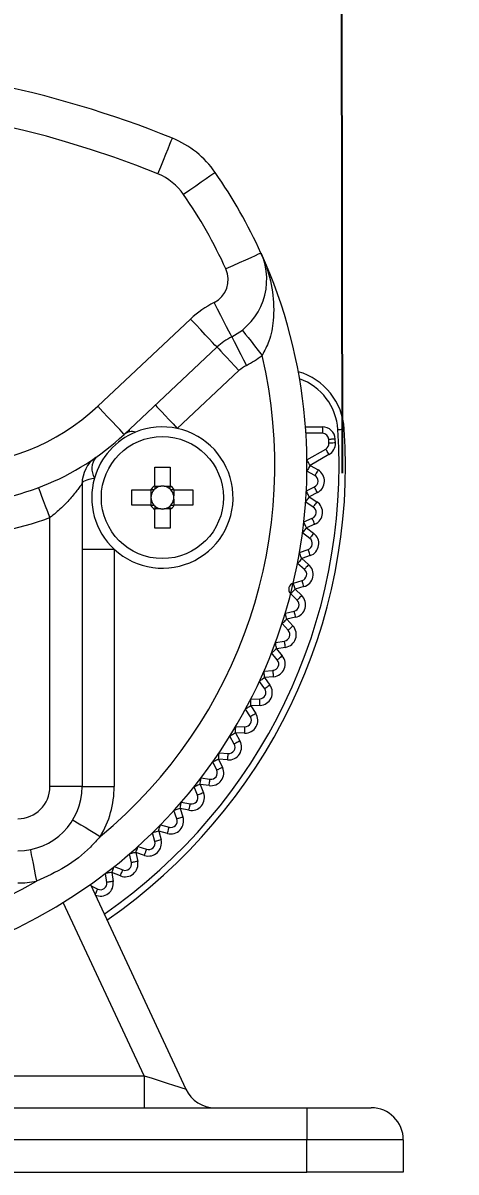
# Model space of a CAD drawing. Header units: inches. Extents: x -11 to 102, y -4 to 18.
# Drawn here: x -0.171 to 0.352, y 5.872 to 7.26 of the extents above; entities that cross this region are included whole.
import ezdxf

# ---------------------------------------------------------------- set-up
doc = ezdxf.new("R2010")
doc.units = ezdxf.units.IN
doc.header["$MEASUREMENT"] = 0
doc.layers.add('DIMENSIONS', color=1, linetype='Continuous')
doc.styles.get("Standard").update_dxf_attribs({"font": 'Arial.ttf'})
doc.dimstyles.new('Big 1IN', dxfattribs={"dimtxt": 1, "dimasz": 1, "dimexe": 0.18, "dimexo": 0.0625, "dimgap": 0.09, "dimtad": 0, "dimtih": 1, "dimtoh": 1, "dimdec": 5, "dimzin": 0, "dimdsep": 46, "dimlunit": 4, "dimtxsty": 'Standard', "dimcen": 0.5, "dimadec": 0, "dimazin": 0, "dimtfac": 1, "dimtdec": 5, "dimtofl": 0, "dimtmove": 0, "dimatfit": 3, "dimfxl": 1, "dimtolj": 1, "dimtzin": 0, "dimarcsym": 0})

# ---------------------------------------------------------------- blocks, each defined once
blk = doc.blocks.new('*D5')
at = {"layer": 'Defpoints', "color": 0, "transparency": 16777216}
for p in [(-1.1162, 10.0797), (-1.1121, 6.6518), (0.2152, 6.6534)]:
    blk.add_point(p, dxfattribs=at)
at = {"layer": 'DIMENSIONS', "color": 0, "lineweight": -2, "transparency": 16777216}
for p, q in [((-0.4526, 10.0805), (-0.4863, 15.3492)), ((-0.4863, 15.3492), (6.9515, 15.3492)), ((-1.1122, 6.7143), (-1.1164, 10.2597)), ((0.2151, 6.7159), (0.2108, 10.2613)), ((-2.1162, 10.0785), (-3.1162, 10.0773)), ((0.2111, 10.0813), (-1.1162, 10.0797)), ((1.2111, 10.0825), (2.2111, 10.0836))]:
    blk.add_line(p, q, dxfattribs=at)
at = {"layer": 'DIMENSIONS', "color": 0, "transparency": 16777216}
for points in [[(-2.1164, 10.2451), (-2.116, 9.9118), (-1.1162, 10.0797)], [(1.2109, 10.2491), (1.2113, 9.9158), (0.2111, 10.0813)]]:
    blk.add_solid(points, dxfattribs=at)
at = {"layer": 'DIMENSIONS', "color": 0, "transparency": 16777216, "insert": (3.2326, 15.3492), "char_height": 1, "attachment_point": 5}
blk.add_mtext('\\A1;1{\\H1x;\\S5/16;}"\\P [33.71 mm]', dxfattribs=at)

msp = doc.modelspace()

# ---------------------------------------------------------------- linework, layer by layer
at = {"color": 7, "linetype": 'Continuous', "lineweight": 15}
for p, q in [((-0.080481, 6.796724), (0.031682, 6.902043)), ((0.063553, 6.868101), (-0.048611, 6.762782)), ((0.090112, 6.839816), (0.015611, 6.769862)), ((-0.04232, 6.768689), (-0.04232, 6.765445)), ((0.190848, 6.764024), (0.170988, 6.764024)), ((0.190848, 6.771783), (0.190848, 6.764024)), ((0.172201, 6.731944), (0.19493, 6.745067)), ((0.19881, 6.738346), (0.176081, 6.725224)), ((-0.011708, 6.723284), (0.006915, 6.723284)), ((-0.011708, 6.700706), (-0.011708, 6.723284)), ((0.006915, 6.723284), (0.006915, 6.700706)), ((0.181706, 6.713016), (0.172201, 6.718504)), ((0.176081, 6.725224), (0.185586, 6.719736)), ((-0.099395, 6.703153), (-0.099395, 6.337229)), ((-0.039256, 6.695736), (-0.016678, 6.695736)), ((-0.039256, 6.677113), (-0.039256, 6.695736)), ((-0.016042, 6.688435), (-0.016042, 6.695736)), ((-0.011708, 6.70007), (-0.004407, 6.70007)), ((-0.000386, 6.70007), (0.006915, 6.70007)), ((0.011249, 6.695736), (0.011249, 6.688435)), ((0.011885, 6.695736), (0.034463, 6.695736)), ((0.034463, 6.695736), (0.034463, 6.677113)), ((0.171474, 6.69445), (0.181294, 6.699353)), ((0.184761, 6.692411), (0.174942, 6.687507)), ((-0.016678, 6.677113), (-0.039256, 6.677113)), ((-0.016042, 6.677113), (-0.016042, 6.684414)), ((0.011249, 6.684414), (0.011249, 6.677113)), ((0.034463, 6.677113), (0.011885, 6.677113)), ((0.179819, 6.674982), (0.170663, 6.681034)), ((0.174942, 6.687507), (0.184098, 6.681456)), ((-0.004407, 6.672779), (-0.011708, 6.672779)), ((-0.011708, 6.649565), (-0.011708, 6.672143)), ((0.006915, 6.672779), (-0.000386, 6.672779)), ((0.006915, 6.672143), (0.006915, 6.649565)), ((-0.138195, 6.337229), (-0.138195, 6.662202)), ((0.006915, 6.649565), (-0.011708, 6.649565)), ((0.168485, 6.657067), (0.178582, 6.661369)), ((0.181624, 6.65423), (0.171527, 6.649928)), ((0.171527, 6.649928), (0.180301, 6.643335)), ((0.175639, 6.637131), (0.166865, 6.643725)), ((-0.099395, 6.623983), (-0.060596, 6.623983)), ((-0.060596, 6.623983), (-0.060596, 6.337229)), ((0.163244, 6.619933), (0.173583, 6.623618)), ((0.176188, 6.616308), (0.165849, 6.612624)), ((0.165849, 6.612624), (0.174209, 6.605513)), ((0.169181, 6.599602), (0.160821, 6.606713)), ((0.15577, 6.583184), (0.166313, 6.586237)), ((0.16047, 6.562531), (0.152554, 6.570134)), ((0.168472, 6.578784), (0.157929, 6.57573)), ((0.157929, 6.57573), (0.165845, 6.568127)), ((0.146092, 6.546953), (0.156799, 6.549364)), ((0.158504, 6.541794), (0.147797, 6.539382)), ((0.147797, 6.539382), (0.155239, 6.531315)), ((0.149535, 6.526053), (0.142093, 6.534121)), ((0.134243, 6.511372), (0.145076, 6.513132)), ((0.136418, 6.490303), (0.129477, 6.498805)), ((0.146321, 6.505473), (0.135488, 6.503712)), ((0.135488, 6.503712), (0.142429, 6.495211)), ((0.120267, 6.476571), (0.131187, 6.477675)), ((0.131968, 6.469954), (0.121048, 6.468851)), ((0.121048, 6.468851), (0.127463, 6.459945)), ((0.121167, 6.45541), (0.114751, 6.464315)), ((0.104216, 6.442678), (0.115183, 6.44312)), ((0.103836, 6.421501), (0.09797, 6.430777)), ((0.115495, 6.435366), (0.104529, 6.434925)), ((0.104529, 6.434925), (0.110395, 6.425648)), ((0.096965, 6.401837), (0.085992, 6.402058)), ((0.085992, 6.402058), (0.091287, 6.392444)), ((0.086148, 6.409816), (0.097121, 6.409595)), ((0.08449, 6.3887), (0.079195, 6.398314)), ((0.066129, 6.378105), (0.077069, 6.377222)), ((0.063199, 6.357127), (0.058494, 6.367043)), ((0.065504, 6.37037), (0.070209, 6.360454)), ((0.076444, 6.369487), (0.065504, 6.37037)), ((0.044231, 6.34766), (0.055098, 6.346118)), ((-0.099395, 6.337229), (-0.138195, 6.337229)), ((-0.099395, 6.337229), (-0.060596, 6.337229)), ((0.04004, 6.326898), (0.035942, 6.33708)), ((0.054007, 6.338435), (0.043141, 6.339977)), ((0.043141, 6.339977), (0.047239, 6.329795)), ((0.020535, 6.318593), (0.031289, 6.316398)), ((0.015098, 6.298122), (0.011622, 6.308533)), ((0.029737, 6.308795), (0.018983, 6.31099)), ((0.018983, 6.31099), (0.022459, 6.300579)), ((-0.004873, 6.29101), (0.005729, 6.288169)), ((-0.011536, 6.270904), (-0.014376, 6.281506)), ((-0.006881, 6.283514), (-0.00404, 6.272913)), ((0.003721, 6.280674), (-0.006881, 6.283514)), ((-0.031899, 6.265011), (-0.021489, 6.261535)), ((-0.039764, 6.245344), (-0.04196, 6.256098)), ((-0.023946, 6.254175), (-0.034357, 6.25765)), ((-0.034357, 6.25765), (-0.032161, 6.246897)), ((-0.063344, 6.233493), (-0.061802, 6.222626)), ((-0.053162, 6.229395), (-0.063344, 6.233493)), ((-0.060447, 6.240691), (-0.050265, 6.236594)), ((-0.089358, 6.218929), (0.025957, 5.971636)), ((-0.069485, 6.221536), (-0.071027, 6.232402)), ((-0.088586, 6.217274), (-0.080494, 6.213435)), ((-0.872681, 5.988034), (-0.0245, 5.988034)), ((-0.0245, 5.988034), (-0.0245, 5.949234)), ((-1.069383, 5.949234), (0.172201, 5.949234)), ((0.172201, 5.949234), (0.2498, 5.949234)), ((0.172201, 5.949234), (0.172201, 5.910435)), ((0.172201, 5.910435), (-1.069383, 5.910435)), ((0.2886, 5.910435), (0.172201, 5.910435)), ((0.172201, 5.871635), (0.172201, 5.910435)), ((0.2886, 5.910435), (0.2886, 5.871635)), ((-1.069383, 5.871635), (0.172201, 5.871635)), ((0.2886, 5.871635), (0.172201, 5.871635))]:
    msp.add_line(p, q, dxfattribs=at)
at = {"color": 8, "linetype": 'Continuous', "lineweight": 15}
for p, q in [((0.170453, 6.771783), (0.190848, 6.771783)), ((-0.0245, 5.988034), (-0.122058, 6.197248))]:
    msp.add_line(p, q, dxfattribs=at)
at = {"color": 7, "linetype": 'Continuous', "lineweight": 15, "flags": 128}
for points in [[(-0.007813, 7.077391), (-0.004389, 7.085804), (-0.001096, 7.093893), (0.001939, 7.101349), (0.004598, 7.107884), (0.006781, 7.113247), (0.008403, 7.117232), (0.009402, 7.119686), (0.00974, 7.120515)], [(0.0615, 7.079046), (0.060765, 7.078536), (0.058588, 7.077026), (0.055053, 7.074574), (0.050295, 7.071274), (0.044498, 7.067252), (0.037884, 7.062665), (0.030707, 7.057687), (0.023243, 7.052509)], [(0.1167, 6.981797), (0.115885, 6.981427), (0.113472, 6.980332), (0.109554, 6.978554), (0.104282, 6.976161), (0.097857, 6.973245), (0.090527, 6.969918), (0.082574, 6.966308), (0.074303, 6.962554)], [(0.081354, 6.880628), (0.080947, 6.881425), (0.079741, 6.883784), (0.077783, 6.887615), (0.075148, 6.892771), (0.071937, 6.899054), (0.068274, 6.906221), (0.064299, 6.913998), (0.060165, 6.922087)], [(0.063553, 6.868101), (0.062941, 6.868753), (0.061127, 6.870685), (0.058182, 6.873821), (0.054218, 6.878043), (0.049389, 6.883186), (0.043879, 6.889054), (0.0379, 6.895421), (0.031682, 6.902043)], [(0.094012, 6.888732), (0.094473, 6.888146), (0.095838, 6.886411), (0.098054, 6.883593), (0.101037, 6.8798), (0.104672, 6.875179), (0.108819, 6.869906), (0.113319, 6.864185), (0.117998, 6.858236)], [(0.081354, 6.880628), (0.081694, 6.879965), (0.082699, 6.877999), (0.08433, 6.874806), (0.086526, 6.870509), (0.089202, 6.865274), (0.092255, 6.859301), (0.095568, 6.85282), (0.099012, 6.84608)], [(0.063553, 6.868101), (0.064063, 6.867558), (0.065575, 6.865948), (0.068029, 6.863334), (0.071332, 6.859817), (0.075356, 6.855531), (0.079948, 6.850641), (0.08493, 6.845335), (0.090112, 6.839816)], [(-0.048611, 6.762782), (-0.049223, 6.763434), (-0.051037, 6.765366), (-0.053982, 6.768502), (-0.057945, 6.772723), (-0.062775, 6.777867), (-0.068285, 6.783735), (-0.074264, 6.790102), (-0.080481, 6.796724)], [(-0.010947, 6.798147), (-0.010437, 6.797604), (-0.008926, 6.795994), (-0.006471, 6.79338), (-0.003168, 6.789863), (0.000856, 6.785576), (0.005448, 6.780686), (0.01043, 6.77538), (0.015611, 6.769862)], [(0.209572, 6.768618), (0.211082, 6.768718), (0.212535, 6.768814), (0.213874, 6.768902), (0.215047, 6.768979), (0.21601, 6.769043), (0.216725, 6.76909), (0.217166, 6.769119), (0.217315, 6.769129)], [(0.20635, 6.757016), (0.204838, 6.756943), (0.203384, 6.756872), (0.202044, 6.756807), (0.200869, 6.75675), (0.199905, 6.756703), (0.199189, 6.756669), (0.198748, 6.756647), (0.198599, 6.75664)], [(0.206556, 6.752431), (0.205044, 6.752368), (0.203589, 6.752308), (0.202249, 6.752252), (0.201074, 6.752203), (0.20011, 6.752163), (0.199393, 6.752133), (0.198952, 6.752115), (0.198803, 6.752109)], [(0.19881, 6.738346), (0.198053, 6.739657), (0.197325, 6.740918), (0.196654, 6.74208), (0.196066, 6.743098), (0.195584, 6.743934), (0.195225, 6.744555), (0.195004, 6.744937), (0.19493, 6.745067)], [(0.176081, 6.725224), (0.175324, 6.726535), (0.174596, 6.727796), (0.173926, 6.728958), (0.173338, 6.729976), (0.172855, 6.730812), (0.172497, 6.731433), (0.172276, 6.731815), (0.172201, 6.731944)], [(0.176081, 6.725224), (0.175324, 6.723913), (0.174596, 6.722652), (0.173926, 6.72149), (0.173338, 6.720472), (0.172855, 6.719636), (0.172497, 6.719015), (0.172276, 6.718633), (0.172201, 6.718504)], [(0.185586, 6.719736), (0.184829, 6.718425), (0.184102, 6.717165), (0.183431, 6.716003), (0.182843, 6.714984), (0.18236, 6.714149), (0.182002, 6.713528), (0.181781, 6.713145), (0.181706, 6.713016)], [(-0.099395, 6.703153), (-0.099145, 6.704138), (-0.098397, 6.70511), (-0.097162, 6.706057), (-0.095455, 6.706966), (-0.093298, 6.707827), (-0.090719, 6.708626), (-0.087752, 6.709356), (-0.084434, 6.710005)], [(-0.138195, 6.662202), (-0.140859, 6.669287), (-0.14342, 6.6761), (-0.145781, 6.682379), (-0.14785, 6.687883), (-0.149548, 6.692399), (-0.150809, 6.695755), (-0.151586, 6.697822), (-0.151849, 6.69852)], [(0.174942, 6.687507), (0.174265, 6.688862), (0.173615, 6.690164), (0.173015, 6.691364), (0.17249, 6.692416), (0.172059, 6.69328), (0.171738, 6.693921), (0.171541, 6.694316), (0.171474, 6.69445)], [(0.184761, 6.692411), (0.184084, 6.693766), (0.183434, 6.695068), (0.182834, 6.696268), (0.182309, 6.69732), (0.181878, 6.698183), (0.181557, 6.698825), (0.18136, 6.69922), (0.181294, 6.699353)], [(0.174942, 6.687507), (0.174107, 6.686244), (0.173304, 6.68503), (0.172564, 6.683911), (0.171916, 6.68293), (0.171384, 6.682125), (0.170989, 6.681526), (0.170745, 6.681158), (0.170663, 6.681034)], [(0.184098, 6.681456), (0.183263, 6.680193), (0.182461, 6.678978), (0.181721, 6.677859), (0.181073, 6.676878), (0.18054, 6.676073), (0.180145, 6.675475), (0.179902, 6.675106), (0.179819, 6.674982)], [(0.171527, 6.649928), (0.170617, 6.648718), (0.169743, 6.647554), (0.168937, 6.646482), (0.16823, 6.645542), (0.167651, 6.64477), (0.16722, 6.644197), (0.166955, 6.643844), (0.166865, 6.643725)], [(0.171527, 6.649928), (0.170933, 6.651321), (0.170363, 6.65266), (0.169837, 6.653894), (0.169376, 6.654976), (0.168998, 6.655864), (0.168717, 6.656524), (0.168544, 6.65693), (0.168485, 6.657067)], [(0.181624, 6.65423), (0.181031, 6.655623), (0.18046, 6.656962), (0.179934, 6.658196), (0.179473, 6.659278), (0.179095, 6.660166), (0.178814, 6.660826), (0.178641, 6.661232), (0.178582, 6.661369)], [(0.180301, 6.643335), (0.179392, 6.642124), (0.178517, 6.640961), (0.177711, 6.639888), (0.177005, 6.638948), (0.176425, 6.638177), (0.175994, 6.637603), (0.175729, 6.63725), (0.175639, 6.637131)], [(0.176188, 6.616308), (0.175679, 6.617734), (0.175191, 6.619106), (0.17474, 6.620369), (0.174346, 6.621477), (0.174022, 6.622386), (0.173781, 6.623061), (0.173633, 6.623477), (0.173583, 6.623618)], [(0.165849, 6.612624), (0.164868, 6.611471), (0.163925, 6.610362), (0.163056, 6.60934), (0.162294, 6.608444), (0.161669, 6.607709), (0.161204, 6.607163), (0.160918, 6.606827), (0.160821, 6.606713)], [(0.165849, 6.612624), (0.165341, 6.61405), (0.164852, 6.615421), (0.164402, 6.616685), (0.164007, 6.617792), (0.163683, 6.618701), (0.163442, 6.619377), (0.163294, 6.619793), (0.163244, 6.619933)], [(0.174209, 6.605513), (0.173228, 6.604359), (0.172285, 6.603251), (0.171416, 6.602229), (0.170654, 6.601333), (0.170029, 6.600598), (0.169564, 6.600052), (0.169278, 6.599715), (0.169181, 6.599602)], [(0.157929, 6.57573), (0.157508, 6.577184), (0.157103, 6.578583), (0.15673, 6.579871), (0.156403, 6.581001), (0.156134, 6.581928), (0.155935, 6.582616), (0.155812, 6.583041), (0.15577, 6.583184)], [(0.168472, 6.578784), (0.16805, 6.580238), (0.167645, 6.581636), (0.167272, 6.582925), (0.166945, 6.584054), (0.166677, 6.584981), (0.166477, 6.58567), (0.166354, 6.586094), (0.166313, 6.586237)], [(0.157929, 6.57573), (0.156881, 6.574638), (0.155872, 6.573589), (0.154943, 6.572621), (0.154128, 6.571773), (0.15346, 6.571077), (0.152963, 6.57056), (0.152657, 6.570241), (0.152554, 6.570134)], [(0.165845, 6.568127), (0.164796, 6.567035), (0.163788, 6.565986), (0.162859, 6.565018), (0.162044, 6.56417), (0.161375, 6.563474), (0.160879, 6.562957), (0.160573, 6.562638), (0.16047, 6.562531)], [(0.147797, 6.539382), (0.146684, 6.538356), (0.145614, 6.537369), (0.144628, 6.536459), (0.143764, 6.535662), (0.143054, 6.535007), (0.142527, 6.534521), (0.142203, 6.534222), (0.142093, 6.534121)], [(0.147797, 6.539382), (0.147464, 6.540859), (0.147144, 6.542279), (0.146849, 6.543588), (0.146591, 6.544735), (0.146379, 6.545677), (0.146221, 6.546376), (0.146124, 6.546807), (0.146092, 6.546953)], [(0.158504, 6.541794), (0.158171, 6.543271), (0.157851, 6.544691), (0.157557, 6.546), (0.157298, 6.547147), (0.157086, 6.548088), (0.156929, 6.548788), (0.156832, 6.549219), (0.156799, 6.549364)], [(0.155239, 6.531315), (0.154126, 6.530289), (0.153056, 6.529302), (0.15207, 6.528392), (0.151206, 6.527595), (0.150496, 6.52694), (0.149969, 6.526454), (0.149645, 6.526155), (0.149535, 6.526053)], [(0.135488, 6.503712), (0.135245, 6.505207), (0.135011, 6.506643), (0.134796, 6.507968), (0.134607, 6.509128), (0.134453, 6.510081), (0.134338, 6.510789), (0.134267, 6.511225), (0.134243, 6.511372)], [(0.146321, 6.505473), (0.146078, 6.506967), (0.145845, 6.508404), (0.14563, 6.509728), (0.145441, 6.510889), (0.145286, 6.511841), (0.145171, 6.512549), (0.1451, 6.512985), (0.145076, 6.513132)], [(0.135488, 6.503712), (0.134315, 6.502755), (0.133187, 6.501834), (0.132148, 6.500986), (0.131237, 6.500242), (0.13049, 6.499632), (0.129934, 6.499178), (0.129592, 6.498899), (0.129477, 6.498805)], [(0.142429, 6.495211), (0.141256, 6.494253), (0.140129, 6.493332), (0.13909, 6.492484), (0.138179, 6.49174), (0.137431, 6.49113), (0.136876, 6.490676), (0.136534, 6.490397), (0.136418, 6.490303)], [(0.121048, 6.468851), (0.119819, 6.467966), (0.118638, 6.467115), (0.11755, 6.466331), (0.116595, 6.465643), (0.115812, 6.465079), (0.115231, 6.46466), (0.114872, 6.464402), (0.114751, 6.464315)], [(0.121048, 6.468851), (0.120895, 6.470357), (0.120749, 6.471805), (0.120614, 6.47314), (0.120496, 6.47431), (0.120399, 6.47527), (0.120327, 6.475984), (0.120282, 6.476423), (0.120267, 6.476571)], [(0.131968, 6.469954), (0.131815, 6.47146), (0.131669, 6.472909), (0.131534, 6.474243), (0.131416, 6.475413), (0.131319, 6.476373), (0.131247, 6.477087), (0.131202, 6.477526), (0.131187, 6.477675)], [(0.127463, 6.459945), (0.126235, 6.45906), (0.125054, 6.45821), (0.123965, 6.457425), (0.123011, 6.456738), (0.122228, 6.456174), (0.121646, 6.455755), (0.121288, 6.455497), (0.121167, 6.45541)], [(0.104529, 6.434925), (0.104468, 6.436437), (0.104409, 6.437892), (0.104355, 6.439232), (0.104308, 6.440407), (0.104269, 6.441371), (0.10424, 6.442088), (0.104222, 6.442529), (0.104216, 6.442678)], [(0.115495, 6.435366), (0.115435, 6.436879), (0.115376, 6.438334), (0.115322, 6.439674), (0.115275, 6.440849), (0.115236, 6.441813), (0.115207, 6.44253), (0.115189, 6.442971), (0.115183, 6.44312)], [(0.104529, 6.434925), (0.103249, 6.434115), (0.102019, 6.433337), (0.100885, 6.43262), (0.099891, 6.431992), (0.099076, 6.431476), (0.098469, 6.431093), (0.098096, 6.430857), (0.09797, 6.430777)], [(0.110395, 6.425648), (0.109115, 6.424839), (0.107885, 6.424061), (0.106751, 6.423344), (0.105757, 6.422715), (0.104942, 6.4222), (0.104336, 6.421816), (0.103962, 6.42158), (0.103836, 6.421501)], [(0.085992, 6.402058), (0.084666, 6.401327), (0.083391, 6.400625), (0.082216, 6.399978), (0.081186, 6.39941), (0.08034, 6.398945), (0.079712, 6.398599), (0.079325, 6.398386), (0.079195, 6.398314)], [(0.085992, 6.402058), (0.086022, 6.403571), (0.086052, 6.405027), (0.086079, 6.406368), (0.086102, 6.407544), (0.086122, 6.408508), (0.086136, 6.409225), (0.086145, 6.409667), (0.086148, 6.409816)], [(0.096965, 6.401837), (0.096996, 6.40335), (0.097025, 6.404806), (0.097052, 6.406147), (0.097076, 6.407323), (0.097095, 6.408287), (0.09711, 6.409004), (0.097118, 6.409446), (0.097121, 6.409595)], [(0.091287, 6.392444), (0.089961, 6.391714), (0.088686, 6.391011), (0.087511, 6.390364), (0.086481, 6.389797), (0.085636, 6.389331), (0.085007, 6.388985), (0.084621, 6.388772), (0.08449, 6.3887)], [(0.065504, 6.37037), (0.065626, 6.371879), (0.065743, 6.37333), (0.065851, 6.374667), (0.065946, 6.375839), (0.066023, 6.376801), (0.066081, 6.377516), (0.066117, 6.377956), (0.066129, 6.378105)], [(0.076444, 6.369487), (0.076566, 6.370996), (0.076683, 6.372447), (0.076791, 6.373784), (0.076886, 6.374956), (0.076963, 6.375918), (0.077021, 6.376633), (0.077057, 6.377073), (0.077069, 6.377222)], [(0.065504, 6.37037), (0.064136, 6.369721), (0.062821, 6.369097), (0.061609, 6.368522), (0.060547, 6.368018), (0.059675, 6.367604), (0.059027, 6.367297), (0.058628, 6.367107), (0.058494, 6.367043)], [(0.070209, 6.360454), (0.068842, 6.359805), (0.067526, 6.359181), (0.066314, 6.358606), (0.065252, 6.358102), (0.06438, 6.357688), (0.063732, 6.357381), (0.063333, 6.357191), (0.063199, 6.357127)], [(0.043141, 6.339977), (0.043353, 6.341476), (0.043558, 6.342917), (0.043746, 6.344245), (0.043912, 6.34541), (0.044047, 6.346365), (0.044148, 6.347075), (0.04421, 6.347512), (0.044231, 6.34766)], [(0.054007, 6.338435), (0.05422, 6.339934), (0.054425, 6.341375), (0.054613, 6.342703), (0.054778, 6.343868), (0.054914, 6.344823), (0.055015, 6.345533), (0.055077, 6.34597), (0.055098, 6.346118)], [(0.043141, 6.339977), (0.041736, 6.339412), (0.040386, 6.338868), (0.039141, 6.338367), (0.03805, 6.337928), (0.037155, 6.337568), (0.03649, 6.3373), (0.03608, 6.337136), (0.035942, 6.33708)], [(0.018983, 6.31099), (0.019286, 6.312473), (0.019577, 6.3139), (0.019845, 6.315214), (0.02008, 6.316366), (0.020274, 6.317312), (0.020417, 6.318014), (0.020505, 6.318447), (0.020535, 6.318593)], [(0.029737, 6.308795), (0.03004, 6.310278), (0.030331, 6.311704), (0.030599, 6.313019), (0.030834, 6.314171), (0.031027, 6.315116), (0.031171, 6.315819), (0.031259, 6.316252), (0.031289, 6.316398)], [(0.047239, 6.329795), (0.045834, 6.32923), (0.044484, 6.328686), (0.043239, 6.328186), (0.042148, 6.327747), (0.041253, 6.327386), (0.040588, 6.327118), (0.040178, 6.326954), (0.04004, 6.326898)], [(0.018983, 6.31099), (0.017547, 6.310511), (0.016166, 6.31005), (0.014894, 6.309625), (0.013778, 6.309252), (0.012863, 6.308947), (0.012183, 6.30872), (0.011764, 6.30858), (0.011622, 6.308533)], [(-0.110609, 6.297046), (-0.109972, 6.29666), (-0.108083, 6.295517), (-0.105015, 6.29366), (-0.100888, 6.291162), (-0.095858, 6.288117), (-0.090119, 6.284643), (-0.083893, 6.280874), (-0.077417, 6.276955)], [(-0.006881, 6.283514), (-0.006489, 6.284977), (-0.006112, 6.286383), (-0.005765, 6.287679), (-0.005461, 6.288814), (-0.005211, 6.289747), (-0.005025, 6.290439), (-0.004911, 6.290866), (-0.004873, 6.29101)], [(0.022459, 6.300579), (0.021023, 6.3001), (0.019642, 6.299639), (0.018369, 6.299214), (0.017254, 6.298842), (0.016338, 6.298536), (0.015658, 6.298309), (0.015239, 6.298169), (0.015098, 6.298122)], [(-0.006881, 6.283514), (-0.008343, 6.283122), (-0.009749, 6.282746), (-0.011045, 6.282398), (-0.012181, 6.282094), (-0.013113, 6.281844), (-0.013806, 6.281659), (-0.014232, 6.281544), (-0.014376, 6.281506)], [(0.003721, 6.280674), (0.004112, 6.282136), (0.004489, 6.283542), (0.004836, 6.284838), (0.005141, 6.285974), (0.005391, 6.286906), (0.005576, 6.287599), (0.00569, 6.288025), (0.005729, 6.288169)], [(-0.161961, 6.2611), (-0.161816, 6.260369), (-0.161389, 6.258203), (-0.160694, 6.254685), (-0.159759, 6.249951), (-0.15862, 6.244183), (-0.157321, 6.237602), (-0.155911, 6.230462), (-0.154444, 6.223036)], [(-0.034357, 6.25765), (-0.033877, 6.259086), (-0.033416, 6.260467), (-0.032991, 6.26174), (-0.032619, 6.262855), (-0.032313, 6.26377), (-0.032086, 6.264451), (-0.031947, 6.264869), (-0.031899, 6.265011)], [(-0.023946, 6.254175), (-0.023466, 6.255611), (-0.023005, 6.256992), (-0.022581, 6.258264), (-0.022208, 6.259379), (-0.021903, 6.260295), (-0.021676, 6.260975), (-0.021536, 6.261394), (-0.021489, 6.261535)], [(-0.00404, 6.272913), (-0.005503, 6.272521), (-0.006909, 6.272144), (-0.008205, 6.271797), (-0.00934, 6.271493), (-0.010273, 6.271243), (-0.010965, 6.271057), (-0.011392, 6.270943), (-0.011536, 6.270904)], [(-0.034357, 6.25765), (-0.03584, 6.257348), (-0.037266, 6.257056), (-0.038581, 6.256788), (-0.039733, 6.256553), (-0.040678, 6.25636), (-0.041381, 6.256216), (-0.041814, 6.256128), (-0.04196, 6.256098)], [(-0.032161, 6.246897), (-0.033644, 6.246594), (-0.035071, 6.246303), (-0.036385, 6.246034), (-0.037537, 6.245799), (-0.038483, 6.245606), (-0.039186, 6.245463), (-0.039618, 6.245374), (-0.039764, 6.245344)], [(-0.063344, 6.233493), (-0.064843, 6.23328), (-0.066284, 6.233075), (-0.067612, 6.232887), (-0.068776, 6.232722), (-0.069732, 6.232586), (-0.070442, 6.232485), (-0.070879, 6.232423), (-0.071027, 6.232402)], [(-0.063344, 6.233493), (-0.062779, 6.234897), (-0.062235, 6.236247), (-0.061734, 6.237492), (-0.061295, 6.238583), (-0.060935, 6.239478), (-0.060667, 6.240143), (-0.060502, 6.240553), (-0.060447, 6.240691)], [(-0.053162, 6.229395), (-0.052597, 6.230799), (-0.052053, 6.23215), (-0.051552, 6.233394), (-0.051113, 6.234485), (-0.050753, 6.23538), (-0.050485, 6.236046), (-0.05032, 6.236455), (-0.050265, 6.236594)], [(-0.061802, 6.222626), (-0.063301, 6.222413), (-0.064742, 6.222209), (-0.06607, 6.22202), (-0.067234, 6.221855), (-0.06819, 6.221719), (-0.0689, 6.221619), (-0.069337, 6.221557), (-0.069485, 6.221536)], [(-0.0245, 5.988034), (-0.014656, 5.984835), (-0.005191, 5.981759), (0.003532, 5.978924), (0.011178, 5.976439), (0.017453, 5.9744), (0.022116, 5.972884), (0.024987, 5.971951), (0.025957, 5.971636)]]:
    msp.add_lwpolyline(points, dxfattribs=at)
at = {"color": 8, "linetype": 'Continuous', "lineweight": 15, "flags": 128}
msp.add_lwpolyline([(-0.083672, 6.206737), (-0.083172, 6.207792), (-0.082548, 6.209107), (-0.081973, 6.210319), (-0.081468, 6.211381), (-0.081055, 6.212253), (-0.080747, 6.212901), (-0.080558, 6.2133), (-0.080494, 6.213435)], dxfattribs=at)
at = {"color": 7, "linetype": 'Continuous', "lineweight": 15}
msp.add_circle((-0.002396, 6.686425), 0.073719, dxfattribs=at)
for centre, radius, start, end in [((-0.448591, 5.994467), 1.21575, 67.852408, 112.147592), ((-0.448591, 5.994467), 1.169191, 67.852408, 112.147592), ((-0.034142, 7.012704), 0.116398, 34.74693, 67.852408), ((-0.034142, 7.012704), 0.069839, 34.74693, 67.852408), ((-0.448591, 6.725224), 0.620792, 24.412256, 34.74693), ((-0.448591, 6.725224), 0.574233, 24.412256, 34.74693), ((-0.448591, 6.725224), 0.620792, 155.587744, 24.412256), ((0.046038, 6.949725), 0.077599, 297.072096, 24.412256), ((0.046038, 6.949725), 0.03104, 297.072096, 24.412256), ((0.116671, 6.811532), 0.124158, 117.072096, 133.197418), ((0.116671, 6.811532), 0.077599, 117.072096, 133.197418), ((-0.448591, 6.725224), 0.581992, 309.62527, 13.211438), ((0.046038, 6.949725), 0.116398, 297.072096, 308.186403), ((0.116671, 6.811532), 0.038799, 117.072096, 133.197418), ((0.139884, 6.764024), 0.077599, 3.772184, 73.606451), ((-0.261081, 6.989061), 0.263837, 270, 313.197418), ((-0.261081, 6.989061), 0.310396, 270, 313.197418), ((-0.002396, 6.686425), 0.085359, 112.237998, 163.963424), ((-0.448591, 6.725224), 0.667351, 304.62723, 3.772184), ((-0.002396, 6.686425), 0.085359, 227.014114, 77.820954), ((-0.039112, 6.750765), 0.015318, 73.265589, 128.325621), ((-0.002396, 6.686425), 0.085359, 77.820954, 112.237998), ((0.190848, 6.756264), 0.01552, 2.779067, 90), ((0.190848, 6.756264), 0.00776, 2.779067, 90), ((0.19105, 6.751787), 0.00776, 300, 2.377995), ((-0.448591, 6.725224), 0.647952, 2.377995, 2.779067), ((0.19105, 6.751787), 0.01552, 300, 2.377995), ((-0.448591, 6.725224), 0.655712, 2.377995, 2.779067), ((-0.060596, 6.703153), 0.038799, 125.039083, 180), ((-0.065701, 6.721338), 0.021894, 141.65386, 211.172586), ((0.177826, 6.706296), 0.01552, 296.538462, 60), ((-0.002396, 6.686425), 0.085359, 163.963424, 227.014114), ((0.177826, 6.706296), 0.00776, 296.538462, 60), ((-0.002396, 6.686425), 0.017049, 123.105627, 146.894373), ((-0.002396, 6.686425), 0.013793, 137.537658, 171.617424), ((-0.002396, 6.686425), 0.013793, 132.462342, 137.537658), ((-0.002396, 6.686425), 0.013793, 98.382576, 132.462342), ((-0.002396, 6.686425), 0.013793, 81.617424, 98.382576), ((-0.002396, 6.686425), 0.013793, 47.537658, 81.617424), ((-0.002396, 6.686425), 0.017049, 33.105627, 56.894373), ((-0.002396, 6.686425), 0.013793, 42.462342, 47.537658), ((-0.002396, 6.686425), 0.013793, 8.382576, 42.462342), ((-0.002396, 6.686425), 0.017049, 213.105627, 236.894373), ((-0.002396, 6.686425), 0.013793, 171.617424, 188.382576), ((-0.002396, 6.686425), 0.013793, 188.382576, 222.462342), ((-0.002396, 6.686425), 0.013793, 222.462342, 227.537658), ((-0.002396, 6.686425), 0.017049, 303.105627, 326.894373), ((-0.002396, 6.686425), 0.013793, 312.462342, 317.537658), ((-0.002396, 6.686425), 0.013793, 317.537658, 351.617424), ((-0.002396, 6.686425), 0.013793, 351.617424, 8.382576), ((0.175541, 6.668508), 0.01552, 293.076923, 56.538462), ((-0.002396, 6.686425), 0.013793, 227.537658, 261.617424), ((-0.002396, 6.686425), 0.013793, 261.617424, 278.382576), ((-0.002396, 6.686425), 0.013793, 278.382576, 312.462342), ((0.175541, 6.668508), 0.00776, 293.076923, 56.538462), ((-0.261081, 6.989061), 0.349195, 270, 290.604358), ((0.170978, 6.630927), 0.00776, 289.615385, 53.076923), ((0.170978, 6.630927), 0.01552, 289.615385, 53.076923), ((0.164154, 6.593691), 0.00776, 286.153846, 49.615385), ((0.164154, 6.593691), 0.01552, 286.153846, 49.615385), ((0.157929, 6.57573), 0.00776, 106.153846, 226.153846), ((0.155094, 6.556934), 0.01552, 282.692308, 46.153846), ((0.155094, 6.556934), 0.00776, 282.692308, 46.153846), ((0.143832, 6.520792), 0.00776, 279.230769, 42.692308), ((0.143832, 6.520792), 0.01552, 279.230769, 42.692308), ((0.130407, 6.485395), 0.00776, 275.769231, 39.230769), ((0.130407, 6.485395), 0.01552, 275.769231, 39.230769), ((0.114871, 6.450874), 0.00776, 272.307692, 35.769231), ((0.114871, 6.450874), 0.01552, 272.307692, 35.769231), ((0.097278, 6.417353), 0.01552, 268.846154, 32.307692), ((0.097278, 6.417353), 0.00776, 268.846154, 32.307692), ((0.077693, 6.384956), 0.01552, 265.384615, 28.846154), ((0.077693, 6.384956), 0.00776, 265.384615, 28.846154), ((0.056188, 6.353801), 0.01552, 261.923077, 25.384615), ((0.056188, 6.353801), 0.00776, 261.923077, 25.384615), ((-0.176994, 6.337229), 0.077599, 270, 0), ((-0.176994, 6.337229), 0.038799, 270, 0), ((-0.176994, 6.337229), 0.116398, 328.813406, 0), ((0.032841, 6.324001), 0.01552, 258.461538, 21.923077), ((0.032841, 6.324001), 0.00776, 258.461538, 21.923077), ((0.007737, 6.295665), 0.01552, 255, 18.461538), ((0.007737, 6.295665), 0.00776, 255, 18.461538), ((-0.019031, 6.268896), 0.01552, 251.538462, 15), ((-0.019031, 6.268896), 0.00776, 251.538462, 15), ((-0.047367, 6.243792), 0.01552, 248.076923, 11.538462), ((-0.047367, 6.243792), 0.00776, 248.076923, 11.538462), ((-0.448591, 6.725224), 0.581992, 239.641229, 300.358771), ((-0.176994, 6.337229), 0.116398, 270, 281.170634), ((-0.077168, 6.220445), 0.00776, 244.615385, 8.076923), ((0.061121, 5.988034), 0.038799, 205, 270), ((0.2498, 5.910435), 0.038799, 0, 90)]:
    msp.add_arc(centre, radius, start, end, dxfattribs=at)
at = {"color": 8, "linetype": 'Continuous', "lineweight": 15}
for centre, radius, start, end in [((0.139884, 6.764024), 0.069839, 3.772184, 70.385797), ((-0.448591, 6.725224), 0.659591, 304.741589, 3.772184), ((-0.077168, 6.220445), 0.01552, 246.134582, 8.076923)]:
    msp.add_arc(centre, radius, start, end, dxfattribs=at)
at = {"color": 7, "linetype": 'Continuous', "lineweight": 15}
for centre, major_axis, start_param, end_param in [((-0.002396, 6.688124), (0, 0.012118), -0.16839035, 0.16839035), ((-0.004096, 6.686425), (-0.012118, 0), -0.16839035, 0.16839035), ((-0.000697, 6.686425), (-0.012118, 0), 2.9732023, 3.309983), ((-0.002396, 6.684725), (0, 0.012118), 2.9732023, 3.309983)]:
    msp.add_ellipse(centre, major_axis=major_axis, ratio=0.99011591, start_param=start_param, end_param=end_param, dxfattribs=at)
for points, knots in [([(0.1167, 6.981797), (0.116756, 6.981672), (0.11856, 6.97769), (0.12472, 6.962607), (0.131722, 6.935686), (0.132775, 6.903676), (0.128238, 6.877214), (0.121047, 6.863886), (0.117998, 6.858236)], [0, 0, 0, 0, 0.00328962, 0.10487584, 0.39070211, 0.66325101, 0.85722129, 1, 1, 1, 1]), ([(-0.099395, 6.703153), (-0.099513, 6.702988), (-0.099681, 6.70275), (-0.101044, 6.700862), (-0.104412, 6.696272), (-0.112252, 6.686459), (-0.123905, 6.673836), (-0.13346, 6.666057), (-0.138195, 6.662202)], [0, 0, 0, 0, 0.09305143, 0.13381373, 0.25948444, 0.50542749, 0.75493769, 1, 1, 1, 1]), ([(-0.012572, 6.695736), (-0.012875, 6.695736), (-0.014143, 6.695736), (-0.015484, 6.695736), (-0.016514, 6.695736), (-0.016678, 6.695736)], [0, 0, 0, 0, 0.20840043, 0.87392727, 1, 1, 1, 1]), ([(-0.011708, 6.700706), (-0.011708, 6.700542), (-0.011708, 6.699512), (-0.011708, 6.698171), (-0.011708, 6.696903), (-0.011708, 6.6966)], [0, 0, 0, 0, 0.12607275, 0.79159958, 1, 1, 1, 1]), ([(0.006915, 6.6966), (0.006915, 6.696903), (0.006915, 6.698171), (0.006915, 6.699512), (0.006915, 6.700542), (0.006915, 6.700706)], [0, 0, 0, 0, 0.20840042, 0.87392725, 1, 1, 1, 1]), ([(0.011885, 6.695736), (0.011721, 6.695736), (0.010691, 6.695736), (0.00935, 6.695736), (0.008082, 6.695736), (0.007779, 6.695736)], [0, 0, 0, 0, 0.12607273, 0.79159957, 1, 1, 1, 1]), ([(-0.016678, 6.677113), (-0.016514, 6.677113), (-0.015484, 6.677113), (-0.014143, 6.677113), (-0.012875, 6.677113), (-0.012572, 6.677113)], [0, 0, 0, 0, 0.12607273, 0.79159957, 1, 1, 1, 1]), ([(0.007779, 6.677113), (0.008082, 6.677113), (0.00935, 6.677113), (0.010691, 6.677113), (0.011721, 6.677113), (0.011885, 6.677113)], [0, 0, 0, 0, 0.20840043, 0.87392727, 1, 1, 1, 1]), ([(-0.011708, 6.676249), (-0.011708, 6.675947), (-0.011708, 6.674678), (-0.011708, 6.673337), (-0.011708, 6.672307), (-0.011708, 6.672143)], [0, 0, 0, 0, 0.20840041, 0.87392724, 1, 1, 1, 1]), ([(0.006915, 6.672143), (0.006915, 6.672307), (0.006915, 6.673337), (0.006915, 6.674678), (0.006915, 6.675947), (0.006915, 6.676249)], [0, 0, 0, 0, 0.12607276, 0.79159959, 1, 1, 1, 1]), ([(-0.077417, 6.276955), (-0.08133, 6.272653), (-0.093935, 6.258793), (-0.119031, 6.238887), (-0.142649, 6.228315), (-0.154444, 6.223036)], [0, 0, 0, 0, 0.18391304, 0.59245924, 1, 1, 1, 1])]:
    msp.add_open_spline(points, degree=3, knots=knots, dxfattribs=at)

# ---------------------------------------------------------------- dimensions: what is measured, and where the dimension line sits
at = {"layer": 'DIMENSIONS'}
dim = msp.add_linear_dim(base=(-1.116203, 10.079675), p1=(0.215153, 6.653399), p2=(-1.112113, 6.651815), angle=180.068363, dimstyle='Big 1IN', override={"dimtad": 3, "dimpost": '\\X', "dimtmove": 1}, dxfattribs=at)
dim.commit()
dim.dimension.update_dxf_attribs({"geometry": '*D5', "text_midpoint": (-0.39634, 15.349206), "dimtype": 161})

doc.saveas('drawing.dxf')
